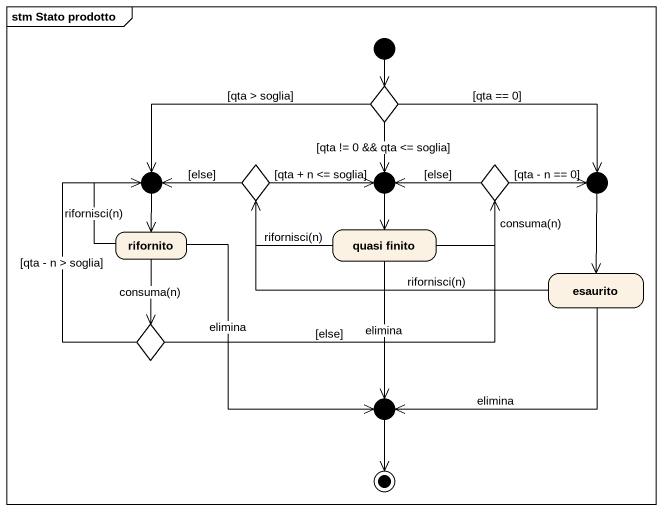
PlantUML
@startuml
mainframe stm Stato prodotto
hide empty description
state choice1 <<choice>>
state choice2 <<choice>>
state choice3 <<choice>>
state junction1 <<choice>>
state junction2 <<choice>>
state junction3 <<choice>>
state rifornito
state "quasi finito" as quasi_finito
state esaurito
state choice4 <<choice>>
state junction4 <<choice>>
[*] --> choice1
choice1 -left-> junction1 : [qta > soglia]
choice1 --> junction2 : [qta != 0 && qta <= soglia]
choice1 -right-> junction3 : [qta == 0]
choice2 -left-> junction1 : [else]
choice2 -right-> junction2 : [qta + n <= soglia]
choice3 -left-> junction2 : [else]
choice3 -right-> junction3 : [qta - n == 0]
junction1 --> rifornito
junction2 --> quasi_finito
junction3 --> esaurito
rifornito -up-> junction1 : rifornisci(n)
rifornito --> choice4 : consuma(n)
rifornito --> junction4 : elimina
quasi_finito -left-> choice2 : rifornisci(n)
quasi_finito -right-> choice3 : consuma(n)
quasi_finito --> junction4 : elimina
esaurito -left-> choice2 : rifornisci(n)
esaurito -left-> junction4 : elimina
choice4 -right-> choice3 : [else]
choice4 -up-> junction1 : [qta - n > soglia]
junction4 --> [*]
@enduml
